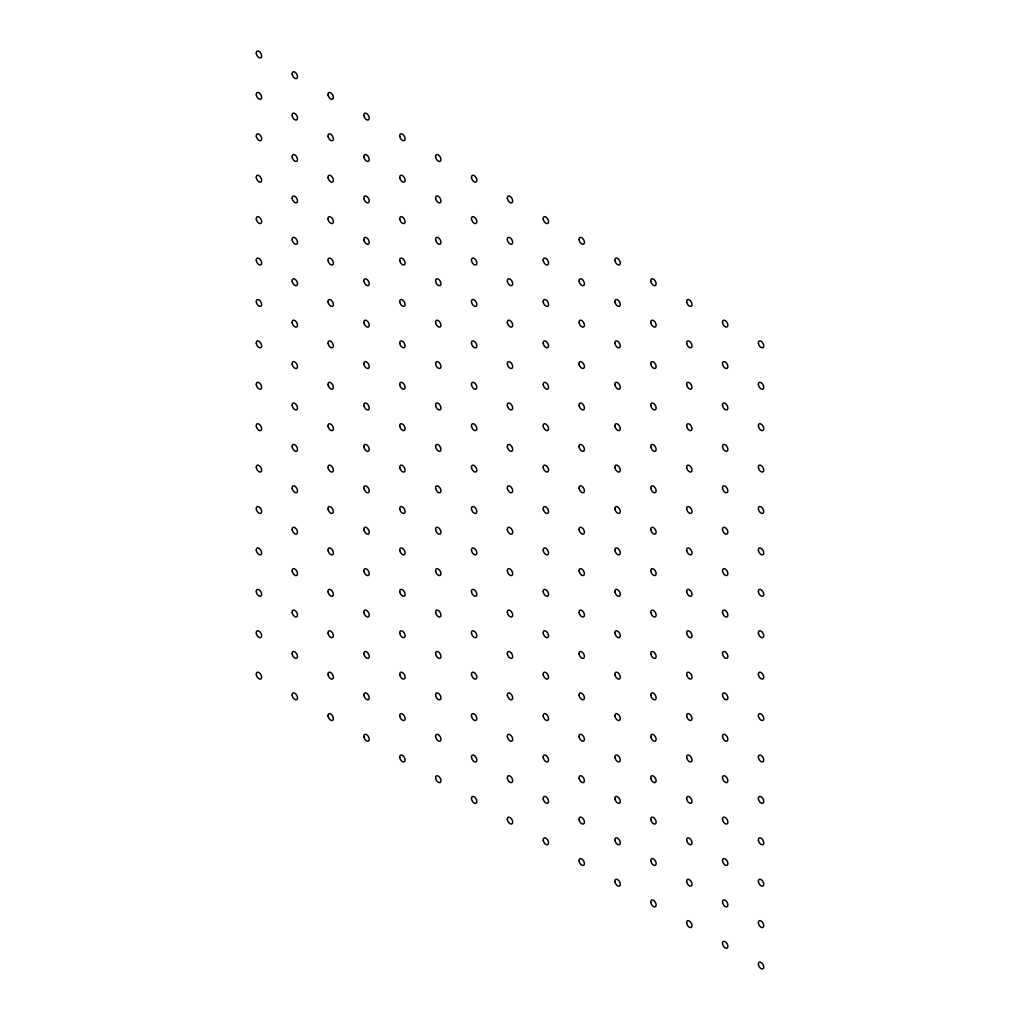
<?xml version="1.0" encoding="UTF-8"?>
<svg xmlns="http://www.w3.org/2000/svg" width="1020" height="1020" viewBox="0 0 1020 1020"><rect width="100%" height="100%" fill="white"/><g stroke="black" fill="none" stroke-linecap="round" stroke-linejoin="round"><path stroke-width="1.5" d="M256.313 53.537A3.799 2.193 60 0 0 260.712 57.834A3.799 2.193 60 0 0 259.832 52.045A3.799 2.193 60 0 0 256.313 53.537M256.313 94.949A3.799 2.193 60 0 0 260.712 99.246A3.799 2.193 60 0 0 259.832 93.457A3.799 2.193 60 0 0 256.313 94.949M256.313 136.361A3.799 2.193 60 0 0 260.712 140.658A3.799 2.193 60 0 0 259.832 134.869A3.799 2.193 60 0 0 256.313 136.361M256.313 177.773A3.799 2.193 60 0 0 260.712 182.07A3.799 2.193 60 0 0 259.832 176.281A3.799 2.193 60 0 0 256.313 177.773M256.313 219.185A3.799 2.193 60 0 0 260.712 223.482A3.799 2.193 60 0 0 259.832 217.694A3.799 2.193 60 0 0 256.313 219.185M256.313 260.597A3.799 2.193 60 0 0 260.712 264.894A3.799 2.193 60 0 0 259.832 259.106A3.799 2.193 60 0 0 256.313 260.597M256.313 302.009A3.799 2.193 60 0 0 260.712 306.306A3.799 2.193 60 0 0 259.832 300.517A3.799 2.193 60 0 0 256.313 302.009M256.313 343.421A3.799 2.193 60 0 0 260.712 347.718A3.799 2.193 60 0 0 259.832 341.929A3.799 2.193 60 0 0 256.313 343.421M256.313 384.833A3.799 2.193 60 0 0 260.712 389.13A3.799 2.193 60 0 0 259.832 383.341A3.799 2.193 60 0 0 256.313 384.833M256.313 426.245A3.799 2.193 60 0 0 260.712 430.542A3.799 2.193 60 0 0 259.832 424.753A3.799 2.193 60 0 0 256.313 426.245M256.313 467.657A3.799 2.193 60 0 0 260.712 471.954A3.799 2.193 60 0 0 259.832 466.165A3.799 2.193 60 0 0 256.313 467.657M256.313 509.069A3.799 2.193 60 0 0 260.712 513.366A3.799 2.193 60 0 0 259.832 507.577A3.799 2.193 60 0 0 256.313 509.069M256.313 550.481A3.799 2.193 60 0 0 260.712 554.778A3.799 2.193 60 0 0 259.832 548.989A3.799 2.193 60 0 0 256.313 550.481M256.313 591.893A3.799 2.193 60 0 0 260.712 596.19A3.799 2.193 60 0 0 259.832 590.401A3.799 2.193 60 0 0 256.313 591.893M256.313 633.305A3.799 2.193 60 0 0 260.712 637.602A3.799 2.193 60 0 0 259.832 631.813A3.799 2.193 60 0 0 256.313 633.305M256.313 674.717A3.799 2.193 60 0 0 260.712 679.014A3.799 2.193 60 0 0 259.832 673.225A3.799 2.193 60 0 0 256.313 674.717M292.179 74.243A3.799 2.193 60 0 0 296.578 78.54A3.799 2.193 60 0 0 295.698 72.751A3.799 2.193 60 0 0 292.179 74.243M292.179 115.655A3.799 2.193 60 0 0 296.578 119.952A3.799 2.193 60 0 0 295.698 114.163A3.799 2.193 60 0 0 292.179 115.655M292.179 157.067A3.799 2.193 60 0 0 296.578 161.364A3.799 2.193 60 0 0 295.698 155.575A3.799 2.193 60 0 0 292.179 157.067M292.179 198.479A3.799 2.193 60 0 0 296.578 202.776A3.799 2.193 60 0 0 295.698 196.987A3.799 2.193 60 0 0 292.179 198.479M292.179 239.891A3.799 2.193 60 0 0 296.578 244.188A3.799 2.193 60 0 0 295.698 238.399A3.799 2.193 60 0 0 292.179 239.891M292.179 281.303A3.799 2.193 60 0 0 296.578 285.6A3.799 2.193 60 0 0 295.698 279.811A3.799 2.193 60 0 0 292.179 281.303M292.179 322.715A3.799 2.193 60 0 0 296.578 327.012A3.799 2.193 60 0 0 295.698 321.224A3.799 2.193 60 0 0 292.179 322.715M292.179 364.127A3.799 2.193 60 0 0 296.578 368.424A3.799 2.193 60 0 0 295.698 362.635A3.799 2.193 60 0 0 292.179 364.127M292.179 405.539A3.799 2.193 60 0 0 296.578 409.836A3.799 2.193 60 0 0 295.698 404.047A3.799 2.193 60 0 0 292.179 405.539M292.179 446.951A3.799 2.193 60 0 0 296.578 451.248A3.799 2.193 60 0 0 295.698 445.459A3.799 2.193 60 0 0 292.179 446.951M292.179 488.363A3.799 2.193 60 0 0 296.578 492.66A3.799 2.193 60 0 0 295.698 486.871A3.799 2.193 60 0 0 292.179 488.363M292.179 529.775A3.799 2.193 60 0 0 296.578 534.072A3.799 2.193 60 0 0 295.698 528.283A3.799 2.193 60 0 0 292.179 529.775M292.179 571.187A3.799 2.193 60 0 0 296.578 575.484A3.799 2.193 60 0 0 295.698 569.695A3.799 2.193 60 0 0 292.179 571.187M292.179 612.599A3.799 2.193 60 0 0 296.578 616.896A3.799 2.193 60 0 0 295.698 611.107A3.799 2.193 60 0 0 292.179 612.599M292.179 654.011A3.799 2.193 60 0 0 296.578 658.308A3.799 2.193 60 0 0 295.698 652.519A3.799 2.193 60 0 0 292.179 654.011M292.179 695.423A3.799 2.193 60 0 0 296.578 699.72A3.799 2.193 60 0 0 295.698 693.931A3.799 2.193 60 0 0 292.179 695.423M328.045 94.949A3.799 2.193 60 0 0 332.443 99.246A3.799 2.193 60 0 0 331.564 93.457A3.799 2.193 60 0 0 328.045 94.949M328.045 136.361A3.799 2.193 60 0 0 332.443 140.658A3.799 2.193 60 0 0 331.564 134.869A3.799 2.193 60 0 0 328.045 136.361M328.045 177.773A3.799 2.193 60 0 0 332.443 182.07A3.799 2.193 60 0 0 331.564 176.281A3.799 2.193 60 0 0 328.045 177.773M328.045 219.185A3.799 2.193 60 0 0 332.443 223.482A3.799 2.193 60 0 0 331.564 217.694A3.799 2.193 60 0 0 328.045 219.185M328.045 260.597A3.799 2.193 60 0 0 332.443 264.894A3.799 2.193 60 0 0 331.564 259.106A3.799 2.193 60 0 0 328.045 260.597M328.045 302.009A3.799 2.193 60 0 0 332.443 306.306A3.799 2.193 60 0 0 331.564 300.517A3.799 2.193 60 0 0 328.045 302.009M328.045 343.421A3.799 2.193 60 0 0 332.443 347.718A3.799 2.193 60 0 0 331.564 341.929A3.799 2.193 60 0 0 328.045 343.421M328.045 384.833A3.799 2.193 60 0 0 332.443 389.13A3.799 2.193 60 0 0 331.564 383.341A3.799 2.193 60 0 0 328.045 384.833M328.045 426.245A3.799 2.193 60 0 0 332.443 430.542A3.799 2.193 60 0 0 331.564 424.753A3.799 2.193 60 0 0 328.045 426.245M328.045 467.657A3.799 2.193 60 0 0 332.443 471.954A3.799 2.193 60 0 0 331.564 466.165A3.799 2.193 60 0 0 328.045 467.657M328.045 509.069A3.799 2.193 60 0 0 332.443 513.366A3.799 2.193 60 0 0 331.564 507.577A3.799 2.193 60 0 0 328.045 509.069M328.045 550.481A3.799 2.193 60 0 0 332.443 554.778A3.799 2.193 60 0 0 331.564 548.989A3.799 2.193 60 0 0 328.045 550.481M328.045 591.893A3.799 2.193 60 0 0 332.443 596.19A3.799 2.193 60 0 0 331.564 590.401A3.799 2.193 60 0 0 328.045 591.893M328.045 633.305A3.799 2.193 60 0 0 332.443 637.602A3.799 2.193 60 0 0 331.564 631.813A3.799 2.193 60 0 0 328.045 633.305M328.045 674.717A3.799 2.193 60 0 0 332.443 679.014A3.799 2.193 60 0 0 331.564 673.225A3.799 2.193 60 0 0 328.045 674.717M328.045 716.129A3.799 2.193 60 0 0 332.443 720.426A3.799 2.193 60 0 0 331.564 714.637A3.799 2.193 60 0 0 328.045 716.129M363.911 115.655A3.799 2.193 60 0 0 368.309 119.952A3.799 2.193 60 0 0 367.429 114.163A3.799 2.193 60 0 0 363.911 115.655M363.911 157.067A3.799 2.193 60 0 0 368.309 161.364A3.799 2.193 60 0 0 367.429 155.575A3.799 2.193 60 0 0 363.911 157.067M363.911 198.479A3.799 2.193 60 0 0 368.309 202.776A3.799 2.193 60 0 0 367.429 196.987A3.799 2.193 60 0 0 363.911 198.479M363.911 239.891A3.799 2.193 60 0 0 368.309 244.188A3.799 2.193 60 0 0 367.429 238.399A3.799 2.193 60 0 0 363.911 239.891M363.911 281.303A3.799 2.193 60 0 0 368.309 285.6A3.799 2.193 60 0 0 367.429 279.811A3.799 2.193 60 0 0 363.911 281.303M363.911 322.715A3.799 2.193 60 0 0 368.309 327.012A3.799 2.193 60 0 0 367.429 321.224A3.799 2.193 60 0 0 363.911 322.715M363.911 364.127A3.799 2.193 60 0 0 368.309 368.424A3.799 2.193 60 0 0 367.429 362.635A3.799 2.193 60 0 0 363.911 364.127M363.911 405.539A3.799 2.193 60 0 0 368.309 409.836A3.799 2.193 60 0 0 367.429 404.047A3.799 2.193 60 0 0 363.911 405.539M363.911 446.951A3.799 2.193 60 0 0 368.309 451.248A3.799 2.193 60 0 0 367.429 445.459A3.799 2.193 60 0 0 363.911 446.951M363.911 488.363A3.799 2.193 60 0 0 368.309 492.66A3.799 2.193 60 0 0 367.429 486.871A3.799 2.193 60 0 0 363.911 488.363M363.911 529.775A3.799 2.193 60 0 0 368.309 534.072A3.799 2.193 60 0 0 367.429 528.283A3.799 2.193 60 0 0 363.911 529.775M363.911 571.187A3.799 2.193 60 0 0 368.309 575.484A3.799 2.193 60 0 0 367.429 569.695A3.799 2.193 60 0 0 363.911 571.187M363.911 612.599A3.799 2.193 60 0 0 368.309 616.896A3.799 2.193 60 0 0 367.429 611.107A3.799 2.193 60 0 0 363.911 612.599M363.911 654.011A3.799 2.193 60 0 0 368.309 658.308A3.799 2.193 60 0 0 367.429 652.519A3.799 2.193 60 0 0 363.911 654.011M363.911 695.423A3.799 2.193 60 0 0 368.309 699.72A3.799 2.193 60 0 0 367.429 693.931A3.799 2.193 60 0 0 363.911 695.423M363.911 736.835A3.799 2.193 60 0 0 368.309 741.132A3.799 2.193 60 0 0 367.429 735.343A3.799 2.193 60 0 0 363.911 736.835M399.764 136.361A3.799 2.193 60 0 0 404.175 140.658A3.799 2.193 60 0 0 403.282 134.869A3.799 2.193 60 0 0 399.764 136.361M399.764 177.773A3.799 2.193 60 0 0 404.175 182.07A3.799 2.193 60 0 0 403.282 176.281A3.799 2.193 60 0 0 399.764 177.773M399.764 219.185A3.799 2.193 60 0 0 404.175 223.482A3.799 2.193 60 0 0 403.282 217.694A3.799 2.193 60 0 0 399.764 219.185M399.764 260.597A3.799 2.193 60 0 0 404.175 264.894A3.799 2.193 60 0 0 403.282 259.106A3.799 2.193 60 0 0 399.764 260.597M399.764 302.009A3.799 2.193 60 0 0 404.175 306.306A3.799 2.193 60 0 0 403.282 300.517A3.799 2.193 60 0 0 399.764 302.009M399.764 343.421A3.799 2.193 60 0 0 404.175 347.718A3.799 2.193 60 0 0 403.282 341.929A3.799 2.193 60 0 0 399.764 343.421M399.764 384.833A3.799 2.193 60 0 0 404.175 389.13A3.799 2.193 60 0 0 403.282 383.341A3.799 2.193 60 0 0 399.764 384.833M399.764 426.245A3.799 2.193 60 0 0 404.175 430.542A3.799 2.193 60 0 0 403.282 424.753A3.799 2.193 60 0 0 399.764 426.245M399.764 467.657A3.799 2.193 60 0 0 404.175 471.954A3.799 2.193 60 0 0 403.282 466.165A3.799 2.193 60 0 0 399.764 467.657M399.764 509.069A3.799 2.193 60 0 0 404.175 513.366A3.799 2.193 60 0 0 403.282 507.577A3.799 2.193 60 0 0 399.764 509.069M399.764 550.481A3.799 2.193 60 0 0 404.175 554.778A3.799 2.193 60 0 0 403.282 548.989A3.799 2.193 60 0 0 399.764 550.481M399.764 591.893A3.799 2.193 60 0 0 404.175 596.19A3.799 2.193 60 0 0 403.282 590.401A3.799 2.193 60 0 0 399.764 591.893M399.764 633.305A3.799 2.193 60 0 0 404.175 637.602A3.799 2.193 60 0 0 403.282 631.813A3.799 2.193 60 0 0 399.764 633.305M399.764 674.717A3.799 2.193 60 0 0 404.175 679.014A3.799 2.193 60 0 0 403.282 673.225A3.799 2.193 60 0 0 399.764 674.717M399.764 716.129A3.799 2.193 60 0 0 404.175 720.426A3.799 2.193 60 0 0 403.282 714.637A3.799 2.193 60 0 0 399.764 716.129M399.764 757.541A3.799 2.193 60 0 0 404.175 761.838A3.799 2.193 60 0 0 403.282 756.049A3.799 2.193 60 0 0 399.764 757.541M435.629 157.067A3.799 2.193 60 0 0 440.028 161.364A3.799 2.193 60 0 0 439.148 155.575A3.799 2.193 60 0 0 435.629 157.067M435.629 198.479A3.799 2.193 60 0 0 440.028 202.776A3.799 2.193 60 0 0 439.148 196.987A3.799 2.193 60 0 0 435.629 198.479M435.629 239.891A3.799 2.193 60 0 0 440.028 244.188A3.799 2.193 60 0 0 439.148 238.399A3.799 2.193 60 0 0 435.629 239.891M435.629 281.303A3.799 2.193 60 0 0 440.028 285.6A3.799 2.193 60 0 0 439.148 279.811A3.799 2.193 60 0 0 435.629 281.303M435.629 322.715A3.799 2.193 60 0 0 440.028 327.012A3.799 2.193 60 0 0 439.148 321.224A3.799 2.193 60 0 0 435.629 322.715M435.629 364.127A3.799 2.193 60 0 0 440.028 368.424A3.799 2.193 60 0 0 439.148 362.635A3.799 2.193 60 0 0 435.629 364.127M435.629 405.539A3.799 2.193 60 0 0 440.028 409.836A3.799 2.193 60 0 0 439.148 404.047A3.799 2.193 60 0 0 435.629 405.539M435.629 446.951A3.799 2.193 60 0 0 440.028 451.248A3.799 2.193 60 0 0 439.148 445.459A3.799 2.193 60 0 0 435.629 446.951M435.629 488.363A3.799 2.193 60 0 0 440.028 492.66A3.799 2.193 60 0 0 439.148 486.871A3.799 2.193 60 0 0 435.629 488.363M435.629 529.775A3.799 2.193 60 0 0 440.028 534.072A3.799 2.193 60 0 0 439.148 528.283A3.799 2.193 60 0 0 435.629 529.775M435.629 571.187A3.799 2.193 60 0 0 440.028 575.484A3.799 2.193 60 0 0 439.148 569.695A3.799 2.193 60 0 0 435.629 571.187M435.629 612.599A3.799 2.193 60 0 0 440.028 616.896A3.799 2.193 60 0 0 439.148 611.107A3.799 2.193 60 0 0 435.629 612.599M435.629 654.011A3.799 2.193 60 0 0 440.028 658.308A3.799 2.193 60 0 0 439.148 652.519A3.799 2.193 60 0 0 435.629 654.011M435.629 695.423A3.799 2.193 60 0 0 440.028 699.72A3.799 2.193 60 0 0 439.148 693.931A3.799 2.193 60 0 0 435.629 695.423M435.629 736.835A3.799 2.193 60 0 0 440.028 741.132A3.799 2.193 60 0 0 439.148 735.343A3.799 2.193 60 0 0 435.629 736.835M435.629 778.247A3.799 2.193 60 0 0 440.028 782.544A3.799 2.193 60 0 0 439.148 776.755A3.799 2.193 60 0 0 435.629 778.247M471.495 177.773A3.799 2.193 60 0 0 475.894 182.07A3.799 2.193 60 0 0 475.014 176.281A3.799 2.193 60 0 0 471.495 177.773M471.495 219.185A3.799 2.193 60 0 0 475.894 223.482A3.799 2.193 60 0 0 475.014 217.694A3.799 2.193 60 0 0 471.495 219.185M471.495 260.597A3.799 2.193 60 0 0 475.894 264.894A3.799 2.193 60 0 0 475.014 259.106A3.799 2.193 60 0 0 471.495 260.597M471.495 302.009A3.799 2.193 60 0 0 475.894 306.306A3.799 2.193 60 0 0 475.014 300.517A3.799 2.193 60 0 0 471.495 302.009M471.495 343.421A3.799 2.193 60 0 0 475.894 347.718A3.799 2.193 60 0 0 475.014 341.929A3.799 2.193 60 0 0 471.495 343.421M471.495 384.833A3.799 2.193 60 0 0 475.894 389.13A3.799 2.193 60 0 0 475.014 383.341A3.799 2.193 60 0 0 471.495 384.833M471.495 426.245A3.799 2.193 60 0 0 475.894 430.542A3.799 2.193 60 0 0 475.014 424.753A3.799 2.193 60 0 0 471.495 426.245M471.495 467.657A3.799 2.193 60 0 0 475.894 471.954A3.799 2.193 60 0 0 475.014 466.165A3.799 2.193 60 0 0 471.495 467.657M471.495 509.069A3.799 2.193 60 0 0 475.894 513.366A3.799 2.193 60 0 0 475.014 507.577A3.799 2.193 60 0 0 471.495 509.069M471.495 550.481A3.799 2.193 60 0 0 475.894 554.778A3.799 2.193 60 0 0 475.014 548.989A3.799 2.193 60 0 0 471.495 550.481M471.495 591.893A3.799 2.193 60 0 0 475.894 596.19A3.799 2.193 60 0 0 475.014 590.401A3.799 2.193 60 0 0 471.495 591.893M471.495 633.305A3.799 2.193 60 0 0 475.894 637.602A3.799 2.193 60 0 0 475.014 631.813A3.799 2.193 60 0 0 471.495 633.305M471.495 674.717A3.799 2.193 60 0 0 475.894 679.014A3.799 2.193 60 0 0 475.014 673.225A3.799 2.193 60 0 0 471.495 674.717M471.495 716.129A3.799 2.193 60 0 0 475.894 720.426A3.799 2.193 60 0 0 475.014 714.637A3.799 2.193 60 0 0 471.495 716.129M471.495 757.541A3.799 2.193 60 0 0 475.894 761.838A3.799 2.193 60 0 0 475.014 756.049A3.799 2.193 60 0 0 471.495 757.541M471.495 798.953A3.799 2.193 60 0 0 475.894 803.25A3.799 2.193 60 0 0 475.014 797.462A3.799 2.193 60 0 0 471.495 798.953M507.361 198.479A3.799 2.193 60 0 0 511.759 202.776A3.799 2.193 60 0 0 510.88 196.987A3.799 2.193 60 0 0 507.361 198.479M507.361 239.891A3.799 2.193 60 0 0 511.759 244.188A3.799 2.193 60 0 0 510.88 238.399A3.799 2.193 60 0 0 507.361 239.891M507.361 281.303A3.799 2.193 60 0 0 511.759 285.6A3.799 2.193 60 0 0 510.88 279.811A3.799 2.193 60 0 0 507.361 281.303M507.361 322.715A3.799 2.193 60 0 0 511.759 327.012A3.799 2.193 60 0 0 510.88 321.224A3.799 2.193 60 0 0 507.361 322.715M507.361 364.127A3.799 2.193 60 0 0 511.759 368.424A3.799 2.193 60 0 0 510.88 362.635A3.799 2.193 60 0 0 507.361 364.127M507.361 405.539A3.799 2.193 60 0 0 511.759 409.836A3.799 2.193 60 0 0 510.88 404.047A3.799 2.193 60 0 0 507.361 405.539M507.361 446.951A3.799 2.193 60 0 0 511.759 451.248A3.799 2.193 60 0 0 510.88 445.459A3.799 2.193 60 0 0 507.361 446.951M507.361 488.363A3.799 2.193 60 0 0 511.759 492.66A3.799 2.193 60 0 0 510.88 486.871A3.799 2.193 60 0 0 507.361 488.363M507.361 529.775A3.799 2.193 60 0 0 511.759 534.072A3.799 2.193 60 0 0 510.88 528.283A3.799 2.193 60 0 0 507.361 529.775M507.361 571.187A3.799 2.193 60 0 0 511.759 575.484A3.799 2.193 60 0 0 510.88 569.695A3.799 2.193 60 0 0 507.361 571.187M507.361 612.599A3.799 2.193 60 0 0 511.759 616.896A3.799 2.193 60 0 0 510.88 611.107A3.799 2.193 60 0 0 507.361 612.599M507.361 653.999A3.799 2.193 60 0 0 511.759 658.308A3.799 2.193 60 0 0 510.88 652.519A3.799 2.193 60 0 0 507.361 653.999M507.361 695.41A3.799 2.193 60 0 0 511.759 699.72A3.799 2.193 60 0 0 510.88 693.931A3.799 2.193 60 0 0 507.361 695.41M507.361 736.822A3.799 2.193 60 0 0 511.759 741.132A3.799 2.193 60 0 0 510.88 735.343A3.799 2.193 60 0 0 507.361 736.822M507.361 778.234A3.799 2.193 60 0 0 511.759 782.544A3.799 2.193 60 0 0 510.88 776.755A3.799 2.193 60 0 0 507.361 778.234M507.361 819.646A3.799 2.193 60 0 0 511.759 823.956A3.799 2.193 60 0 0 510.88 818.168A3.799 2.193 60 0 0 507.361 819.646M543.226 219.172A3.799 2.193 60 0 0 547.625 223.482A3.799 2.193 60 0 0 546.745 217.694A3.799 2.193 60 0 0 543.226 219.172M543.226 260.584A3.799 2.193 60 0 0 547.625 264.894A3.799 2.193 60 0 0 546.745 259.106A3.799 2.193 60 0 0 543.226 260.584M543.226 301.996A3.799 2.193 60 0 0 547.625 306.306A3.799 2.193 60 0 0 546.745 300.517A3.799 2.193 60 0 0 543.226 301.996M543.226 343.408A3.799 2.193 60 0 0 547.625 347.718A3.799 2.193 60 0 0 546.745 341.929A3.799 2.193 60 0 0 543.226 343.408M543.226 384.82A3.799 2.193 60 0 0 547.625 389.13A3.799 2.193 60 0 0 546.745 383.341A3.799 2.193 60 0 0 543.226 384.82M543.226 426.232A3.799 2.193 60 0 0 547.625 430.542A3.799 2.193 60 0 0 546.745 424.753A3.799 2.193 60 0 0 543.226 426.232M543.226 467.644A3.799 2.193 60 0 0 547.625 471.954A3.799 2.193 60 0 0 546.745 466.165A3.799 2.193 60 0 0 543.226 467.644M543.226 509.056A3.799 2.193 60 0 0 547.625 513.366A3.799 2.193 60 0 0 546.745 507.577A3.799 2.193 60 0 0 543.226 509.056M543.226 550.468A3.799 2.193 60 0 0 547.625 554.778A3.799 2.193 60 0 0 546.745 548.989A3.799 2.193 60 0 0 543.226 550.468M543.226 591.88A3.799 2.193 60 0 0 547.625 596.19A3.799 2.193 60 0 0 546.745 590.401A3.799 2.193 60 0 0 543.226 591.88M543.226 633.292A3.799 2.193 60 0 0 547.625 637.602A3.799 2.193 60 0 0 546.745 631.813A3.799 2.193 60 0 0 543.226 633.292M543.226 674.704A3.799 2.193 60 0 0 547.625 679.014A3.799 2.193 60 0 0 546.745 673.225A3.799 2.193 60 0 0 543.226 674.704M543.226 716.116A3.799 2.193 60 0 0 547.625 720.426A3.799 2.193 60 0 0 546.745 714.637A3.799 2.193 60 0 0 543.226 716.116M543.226 757.528A3.799 2.193 60 0 0 547.625 761.838A3.799 2.193 60 0 0 546.745 756.049A3.799 2.193 60 0 0 543.226 757.528M543.226 798.94A3.799 2.193 60 0 0 547.625 803.25A3.799 2.193 60 0 0 546.745 797.462A3.799 2.193 60 0 0 543.226 798.94M543.226 840.352A3.799 2.193 60 0 0 547.625 844.662A3.799 2.193 60 0 0 546.745 838.874A3.799 2.193 60 0 0 543.226 840.352M579.092 239.878A3.799 2.193 60 0 0 583.491 244.188A3.799 2.193 60 0 0 582.611 238.399A3.799 2.193 60 0 0 579.092 239.878M579.092 281.291A3.799 2.193 60 0 0 583.491 285.6A3.799 2.193 60 0 0 582.611 279.811A3.799 2.193 60 0 0 579.092 281.291M579.092 322.702A3.799 2.193 60 0 0 583.491 327.012A3.799 2.193 60 0 0 582.611 321.224A3.799 2.193 60 0 0 579.092 322.702M579.092 364.114A3.799 2.193 60 0 0 583.491 368.424A3.799 2.193 60 0 0 582.611 362.635A3.799 2.193 60 0 0 579.092 364.114M579.092 405.526A3.799 2.193 60 0 0 583.491 409.836A3.799 2.193 60 0 0 582.611 404.047A3.799 2.193 60 0 0 579.092 405.526M579.092 446.938A3.799 2.193 60 0 0 583.491 451.248A3.799 2.193 60 0 0 582.611 445.459A3.799 2.193 60 0 0 579.092 446.938M579.092 488.35A3.799 2.193 60 0 0 583.491 492.66A3.799 2.193 60 0 0 582.611 486.871A3.799 2.193 60 0 0 579.092 488.35M579.092 529.762A3.799 2.193 60 0 0 583.491 534.072A3.799 2.193 60 0 0 582.611 528.283A3.799 2.193 60 0 0 579.092 529.762M579.092 571.174A3.799 2.193 60 0 0 583.491 575.484A3.799 2.193 60 0 0 582.611 569.695A3.799 2.193 60 0 0 579.092 571.174M579.092 612.586A3.799 2.193 60 0 0 583.491 616.896A3.799 2.193 60 0 0 582.611 611.107A3.799 2.193 60 0 0 579.092 612.586M579.092 653.999A3.799 2.193 60 0 0 583.491 658.308A3.799 2.193 60 0 0 582.611 652.519A3.799 2.193 60 0 0 579.092 653.999M579.092 695.41A3.799 2.193 60 0 0 583.491 699.72A3.799 2.193 60 0 0 582.611 693.931A3.799 2.193 60 0 0 579.092 695.41M579.092 736.822A3.799 2.193 60 0 0 583.491 741.132A3.799 2.193 60 0 0 582.611 735.343A3.799 2.193 60 0 0 579.092 736.822M579.092 778.234A3.799 2.193 60 0 0 583.491 782.544A3.799 2.193 60 0 0 582.611 776.755A3.799 2.193 60 0 0 579.092 778.234M579.092 819.646A3.799 2.193 60 0 0 583.491 823.956A3.799 2.193 60 0 0 582.611 818.168A3.799 2.193 60 0 0 579.092 819.646M579.092 861.058A3.799 2.193 60 0 0 583.491 865.368A3.799 2.193 60 0 0 582.611 859.579A3.799 2.193 60 0 0 579.092 861.058M614.945 260.584A3.799 2.193 60 0 0 619.357 264.894A3.799 2.193 60 0 0 618.477 259.106A3.799 2.193 60 0 0 614.945 260.584M614.945 301.996A3.799 2.193 60 0 0 619.357 306.306A3.799 2.193 60 0 0 618.477 300.517A3.799 2.193 60 0 0 614.945 301.996M614.945 343.408A3.799 2.193 60 0 0 619.357 347.718A3.799 2.193 60 0 0 618.477 341.929A3.799 2.193 60 0 0 614.945 343.408M614.945 384.82A3.799 2.193 60 0 0 619.357 389.13A3.799 2.193 60 0 0 618.477 383.341A3.799 2.193 60 0 0 614.945 384.82M614.945 426.232A3.799 2.193 60 0 0 619.357 430.542A3.799 2.193 60 0 0 618.477 424.753A3.799 2.193 60 0 0 614.945 426.232M614.945 467.644A3.799 2.193 60 0 0 619.357 471.954A3.799 2.193 60 0 0 618.477 466.165A3.799 2.193 60 0 0 614.945 467.644M614.945 509.056A3.799 2.193 60 0 0 619.357 513.366A3.799 2.193 60 0 0 618.477 507.577A3.799 2.193 60 0 0 614.945 509.056M614.945 550.468A3.799 2.193 60 0 0 619.357 554.778A3.799 2.193 60 0 0 618.477 548.989A3.799 2.193 60 0 0 614.945 550.468M614.945 591.88A3.799 2.193 60 0 0 619.357 596.19A3.799 2.193 60 0 0 618.477 590.401A3.799 2.193 60 0 0 614.945 591.88M614.945 633.292A3.799 2.193 60 0 0 619.357 637.602A3.799 2.193 60 0 0 618.477 631.813A3.799 2.193 60 0 0 614.945 633.292M614.945 674.704A3.799 2.193 60 0 0 619.357 679.014A3.799 2.193 60 0 0 618.477 673.225A3.799 2.193 60 0 0 614.945 674.704M614.945 716.116A3.799 2.193 60 0 0 619.357 720.426A3.799 2.193 60 0 0 618.477 714.637A3.799 2.193 60 0 0 614.945 716.116M614.945 757.528A3.799 2.193 60 0 0 619.357 761.838A3.799 2.193 60 0 0 618.477 756.049A3.799 2.193 60 0 0 614.945 757.528M614.945 798.94A3.799 2.193 60 0 0 619.357 803.25A3.799 2.193 60 0 0 618.477 797.462A3.799 2.193 60 0 0 614.945 798.94M614.945 840.352A3.799 2.193 60 0 0 619.357 844.662A3.799 2.193 60 0 0 618.477 838.874A3.799 2.193 60 0 0 614.945 840.352M614.945 881.764A3.799 2.193 60 0 0 619.357 886.074A3.799 2.193 60 0 0 618.477 880.285A3.799 2.193 60 0 0 614.945 881.764M650.811 281.291A3.799 2.193 60 0 0 655.21 285.6A3.799 2.193 60 0 0 654.33 279.811A3.799 2.193 60 0 0 650.811 281.291M650.811 322.702A3.799 2.193 60 0 0 655.21 327.012A3.799 2.193 60 0 0 654.33 321.224A3.799 2.193 60 0 0 650.811 322.702M650.811 364.114A3.799 2.193 60 0 0 655.21 368.424A3.799 2.193 60 0 0 654.33 362.635A3.799 2.193 60 0 0 650.811 364.114M650.811 405.526A3.799 2.193 60 0 0 655.21 409.836A3.799 2.193 60 0 0 654.33 404.047A3.799 2.193 60 0 0 650.811 405.526M650.811 446.938A3.799 2.193 60 0 0 655.21 451.248A3.799 2.193 60 0 0 654.33 445.459A3.799 2.193 60 0 0 650.811 446.938M650.811 488.35A3.799 2.193 60 0 0 655.21 492.66A3.799 2.193 60 0 0 654.33 486.871A3.799 2.193 60 0 0 650.811 488.35M650.811 529.762A3.799 2.193 60 0 0 655.21 534.072A3.799 2.193 60 0 0 654.33 528.283A3.799 2.193 60 0 0 650.811 529.762M650.811 571.174A3.799 2.193 60 0 0 655.21 575.484A3.799 2.193 60 0 0 654.33 569.695A3.799 2.193 60 0 0 650.811 571.174M650.811 612.586A3.799 2.193 60 0 0 655.21 616.896A3.799 2.193 60 0 0 654.33 611.107A3.799 2.193 60 0 0 650.811 612.586M650.811 653.999A3.799 2.193 60 0 0 655.21 658.308A3.799 2.193 60 0 0 654.33 652.519A3.799 2.193 60 0 0 650.811 653.999M650.811 695.41A3.799 2.193 60 0 0 655.21 699.72A3.799 2.193 60 0 0 654.33 693.931A3.799 2.193 60 0 0 650.811 695.41M650.811 736.822A3.799 2.193 60 0 0 655.21 741.132A3.799 2.193 60 0 0 654.33 735.343A3.799 2.193 60 0 0 650.811 736.822M650.811 778.234A3.799 2.193 60 0 0 655.21 782.544A3.799 2.193 60 0 0 654.33 776.755A3.799 2.193 60 0 0 650.811 778.234M650.811 819.646A3.799 2.193 60 0 0 655.21 823.956A3.799 2.193 60 0 0 654.33 818.168A3.799 2.193 60 0 0 650.811 819.646M650.811 861.058A3.799 2.193 60 0 0 655.21 865.368A3.799 2.193 60 0 0 654.33 859.579A3.799 2.193 60 0 0 650.811 861.058M650.811 902.471A3.799 2.193 60 0 0 655.21 906.78A3.799 2.193 60 0 0 654.33 900.991A3.799 2.193 60 0 0 650.811 902.471M686.677 301.996A3.799 2.193 60 0 0 691.075 306.306A3.799 2.193 60 0 0 690.196 300.517A3.799 2.193 60 0 0 686.677 301.996M686.677 343.408A3.799 2.193 60 0 0 691.075 347.718A3.799 2.193 60 0 0 690.196 341.929A3.799 2.193 60 0 0 686.677 343.408M686.677 384.82A3.799 2.193 60 0 0 691.075 389.13A3.799 2.193 60 0 0 690.196 383.341A3.799 2.193 60 0 0 686.677 384.82M686.677 426.232A3.799 2.193 60 0 0 691.075 430.542A3.799 2.193 60 0 0 690.196 424.753A3.799 2.193 60 0 0 686.677 426.232M686.677 467.644A3.799 2.193 60 0 0 691.075 471.954A3.799 2.193 60 0 0 690.196 466.165A3.799 2.193 60 0 0 686.677 467.644M686.677 509.056A3.799 2.193 60 0 0 691.075 513.366A3.799 2.193 60 0 0 690.196 507.577A3.799 2.193 60 0 0 686.677 509.056M686.677 550.468A3.799 2.193 60 0 0 691.075 554.778A3.799 2.193 60 0 0 690.196 548.989A3.799 2.193 60 0 0 686.677 550.468M686.677 591.88A3.799 2.193 60 0 0 691.075 596.19A3.799 2.193 60 0 0 690.196 590.401A3.799 2.193 60 0 0 686.677 591.88M686.677 633.292A3.799 2.193 60 0 0 691.075 637.602A3.799 2.193 60 0 0 690.196 631.813A3.799 2.193 60 0 0 686.677 633.292M686.677 674.704A3.799 2.193 60 0 0 691.075 679.014A3.799 2.193 60 0 0 690.196 673.225A3.799 2.193 60 0 0 686.677 674.704M686.677 716.116A3.799 2.193 60 0 0 691.075 720.426A3.799 2.193 60 0 0 690.196 714.637A3.799 2.193 60 0 0 686.677 716.116M686.677 757.528A3.799 2.193 60 0 0 691.075 761.838A3.799 2.193 60 0 0 690.196 756.049A3.799 2.193 60 0 0 686.677 757.528M686.677 798.94A3.799 2.193 60 0 0 691.075 803.25A3.799 2.193 60 0 0 690.196 797.462A3.799 2.193 60 0 0 686.677 798.94M686.677 840.352A3.799 2.193 60 0 0 691.075 844.662A3.799 2.193 60 0 0 690.196 838.874A3.799 2.193 60 0 0 686.677 840.352M686.677 881.764A3.799 2.193 60 0 0 691.075 886.074A3.799 2.193 60 0 0 690.196 880.285A3.799 2.193 60 0 0 686.677 881.764M686.677 923.176A3.799 2.193 60 0 0 691.075 927.486A3.799 2.193 60 0 0 690.196 921.685A3.799 2.193 60 0 0 686.677 923.176M722.543 322.702A3.799 2.193 60 0 0 726.941 327.012A3.799 2.193 60 0 0 726.062 321.224A3.799 2.193 60 0 0 722.543 322.702M722.543 364.114A3.799 2.193 60 0 0 726.941 368.424A3.799 2.193 60 0 0 726.062 362.623A3.799 2.193 60 0 0 722.543 364.114M722.543 405.526A3.799 2.193 60 0 0 726.941 409.836A3.799 2.193 60 0 0 726.062 404.035A3.799 2.193 60 0 0 722.543 405.526M722.543 446.938A3.799 2.193 60 0 0 726.941 451.248A3.799 2.193 60 0 0 726.062 445.447A3.799 2.193 60 0 0 722.543 446.938M722.543 488.35A3.799 2.193 60 0 0 726.941 492.66A3.799 2.193 60 0 0 726.062 486.859A3.799 2.193 60 0 0 722.543 488.35M722.543 529.762A3.799 2.193 60 0 0 726.941 534.072A3.799 2.193 60 0 0 726.062 528.271A3.799 2.193 60 0 0 722.543 529.762M722.543 571.174A3.799 2.193 60 0 0 726.941 575.484A3.799 2.193 60 0 0 726.062 569.683A3.799 2.193 60 0 0 722.543 571.174M722.543 612.586A3.799 2.193 60 0 0 726.941 616.896A3.799 2.193 60 0 0 726.062 611.095A3.799 2.193 60 0 0 722.543 612.586M722.543 653.999A3.799 2.193 60 0 0 726.941 658.308A3.799 2.193 60 0 0 726.062 652.507A3.799 2.193 60 0 0 722.543 653.999M722.543 695.41A3.799 2.193 60 0 0 726.941 699.72A3.799 2.193 60 0 0 726.062 693.919A3.799 2.193 60 0 0 722.543 695.41M722.543 736.822A3.799 2.193 60 0 0 726.941 741.132A3.799 2.193 60 0 0 726.062 735.331A3.799 2.193 60 0 0 722.543 736.822M722.543 778.234A3.799 2.193 60 0 0 726.941 782.544A3.799 2.193 60 0 0 726.062 776.743A3.799 2.193 60 0 0 722.543 778.234M722.543 819.646A3.799 2.193 60 0 0 726.941 823.956A3.799 2.193 60 0 0 726.062 818.155A3.799 2.193 60 0 0 722.543 819.646M722.543 861.058A3.799 2.193 60 0 0 726.941 865.368A3.799 2.193 60 0 0 726.062 859.567A3.799 2.193 60 0 0 722.543 861.058M722.543 902.471A3.799 2.193 60 0 0 726.941 906.78A3.799 2.193 60 0 0 726.062 900.979A3.799 2.193 60 0 0 722.543 902.471M722.543 943.882A3.799 2.193 60 0 0 726.941 948.192A3.799 2.193 60 0 0 726.062 942.391A3.799 2.193 60 0 0 722.543 943.882M758.408 343.408A3.799 2.193 60 0 0 762.807 347.718A3.799 2.193 60 0 0 761.927 341.917A3.799 2.193 60 0 0 758.408 343.408M758.408 384.82A3.799 2.193 60 0 0 762.807 389.13A3.799 2.193 60 0 0 761.927 383.329A3.799 2.193 60 0 0 758.408 384.82M758.408 426.232A3.799 2.193 60 0 0 762.807 430.542A3.799 2.193 60 0 0 761.927 424.741A3.799 2.193 60 0 0 758.408 426.232M758.408 467.644A3.799 2.193 60 0 0 762.807 471.954A3.799 2.193 60 0 0 761.927 466.153A3.799 2.193 60 0 0 758.408 467.644M758.408 509.056A3.799 2.193 60 0 0 762.807 513.366A3.799 2.193 60 0 0 761.927 507.565A3.799 2.193 60 0 0 758.408 509.056M758.408 550.468A3.799 2.193 60 0 0 762.807 554.778A3.799 2.193 60 0 0 761.927 548.977A3.799 2.193 60 0 0 758.408 550.468M758.408 591.88A3.799 2.193 60 0 0 762.807 596.19A3.799 2.193 60 0 0 761.927 590.389A3.799 2.193 60 0 0 758.408 591.88M758.408 633.292A3.799 2.193 60 0 0 762.807 637.602A3.799 2.193 60 0 0 761.927 631.801A3.799 2.193 60 0 0 758.408 633.292M758.408 674.704A3.799 2.193 60 0 0 762.807 679.014A3.799 2.193 60 0 0 761.927 673.213A3.799 2.193 60 0 0 758.408 674.704M758.408 716.116A3.799 2.193 60 0 0 762.807 720.426A3.799 2.193 60 0 0 761.927 714.625A3.799 2.193 60 0 0 758.408 716.116M758.408 757.528A3.799 2.193 60 0 0 762.807 761.838A3.799 2.193 60 0 0 761.927 756.037A3.799 2.193 60 0 0 758.408 757.528M758.408 798.94A3.799 2.193 60 0 0 762.807 803.25A3.799 2.193 60 0 0 761.927 797.449A3.799 2.193 60 0 0 758.408 798.94M758.408 840.352A3.799 2.193 60 0 0 762.807 844.662A3.799 2.193 60 0 0 761.927 838.861A3.799 2.193 60 0 0 758.408 840.352M758.408 881.764A3.799 2.193 60 0 0 762.807 886.074A3.799 2.193 60 0 0 761.927 880.273A3.799 2.193 60 0 0 758.408 881.764M758.408 923.176A3.799 2.193 60 0 0 762.807 927.486A3.799 2.193 60 0 0 761.927 921.685A3.799 2.193 60 0 0 758.408 923.176M758.408 964.588A3.799 2.193 60 0 0 762.807 968.898A3.799 2.193 60 0 0 761.927 963.097A3.799 2.193 60 0 0 758.408 964.588"/></g></svg>
